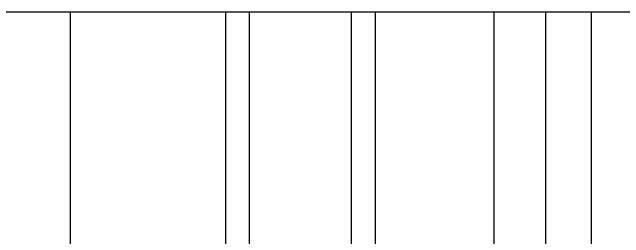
# Model space of a CAD drawing. Header units: metres. Extents: x 10 to 239, y 2 to 253.
# Drawn here: x 44.33 to 75.56, y 50.87 to 62.39 of the extents above; entities that cross this region are included whole.
import ezdxf

# ---------------------------------------------------------------- set-up
doc = ezdxf.new("R2010")
doc.units = ezdxf.units.M
doc.header["$MEASUREMENT"] = 0
doc.layers.add('0marcos', color=10, linetype='Continuous', plot=False)
doc.layers.add('1gris', color=254, linetype='Continuous')

msp = doc.modelspace()

# ---------------------------------------------------------------- linework, layer by layer
at = {"layer": '0marcos'}
msp.add_lwpolyline([(18.38943, 8.17099), (105.215, 8.17099), (105.215, 62.39456), (18.38943, 62.39456)], close=True, dxfattribs=at)
at = {"layer": '1gris'}
for p, q in [((47.28168, 62.39456), (47.28168, 36.54068)), ((55.21585, 62.39456), (55.21585, 36.54068)), ((56.43505, 62.39456), (56.43505, 36.54068)), ((61.64137, 62.39456), (61.64137, 36.54068)), ((62.86057, 62.39456), (62.86057, 36.54068)), ((68.92363, 62.39456), (68.92363, 36.7071)), ((71.55974, 62.39456), (71.55974, 36.54068))]:
    msp.add_line(p, q, dxfattribs=at)
at = {"layer": '1gris', "ltscale": 0.02}
msp.add_line((73.8991, 62.39456), (73.8991, 36.54068), dxfattribs=at)

doc.saveas('drawing.dxf')
